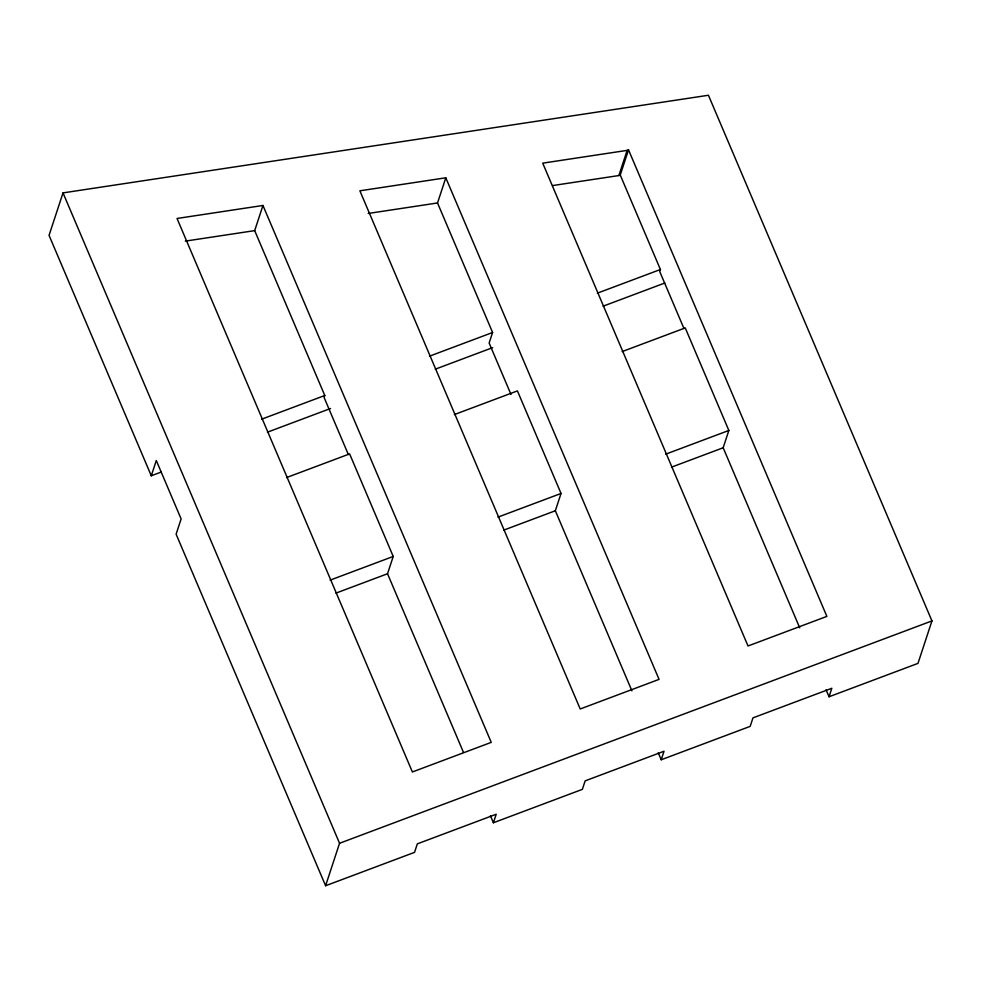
<?xml version="1.0" encoding="UTF-8"?>
<svg xmlns="http://www.w3.org/2000/svg" width="981" height="981" viewBox="0 0 981 981"><rect width="100%" height="100%" fill="white"/><g stroke="black" fill="none" stroke-linecap="round" stroke-linejoin="round"><path stroke-width="1.47" d="M826.039 689.729L829.031 696.768L917.983 663.377L931.95 620.912L708.441 95.255L63.017 192.889L49.05 235.354L151.282 475.785L161.325 472.008M151.282 475.785L156.298 460.518L181.129 518.937L176.114 534.191L325.594 885.745L414.546 852.354L417.33 843.856L496.202 814.255L493.406 822.752L582.358 789.362L585.154 780.864L664.014 751.262L661.219 759.76L750.171 726.369L752.967 717.871L831.827 688.27L829.031 696.768M348.353 454.546L324.11 397.526L324.785 395.49L254.68 230.633L262.957 205.47L177.034 218.469L412.388 771.973L491.248 742.372L262.957 205.47M511.015 394.485L489.127 343.031L492.597 332.498L437.526 202.969L445.803 177.806L359.88 190.804L580.2 708.981L659.06 679.379L445.803 177.806M463.498 752.415L387.532 573.75L393.222 556.448L349.616 453.896L286.526 477.575M325.594 885.745L339.549 843.28L63.017 192.889M552.536 185.581L618.864 175.55L627.129 150.375L628.514 149.86L826.873 616.387L748.013 645.988L542.714 163.153L627.129 150.375M683.978 328.561L659.735 271.553L660.409 269.505L620.237 175.023L628.514 149.86M631.911 690.82L555.344 510.758L561.034 493.455L517.428 390.904L454.338 414.583M799.723 627.828L723.169 447.765L728.846 430.463L685.241 327.912L622.15 351.59M618.864 175.55L620.237 175.023M261.694 419.169L324.785 395.49M429.506 356.177L492.597 332.498M597.319 293.184L660.409 269.505M267.47 432.167L330.572 408.476M435.294 369.175L492.646 347.642M603.107 306.182L664.762 283.031M330.131 580.127L393.222 556.448M497.943 517.134L561.034 493.455M665.756 454.142L728.846 430.463M335.919 593.125L387.532 573.75M503.731 530.132L555.344 510.758M671.544 467.14L723.169 447.765M339.549 843.28L931.95 620.912M185.348 241.118L254.68 230.633M368.182 213.466L437.526 202.969M658.226 752.721L661.219 759.76M490.414 815.714L493.406 822.752"/></g></svg>
